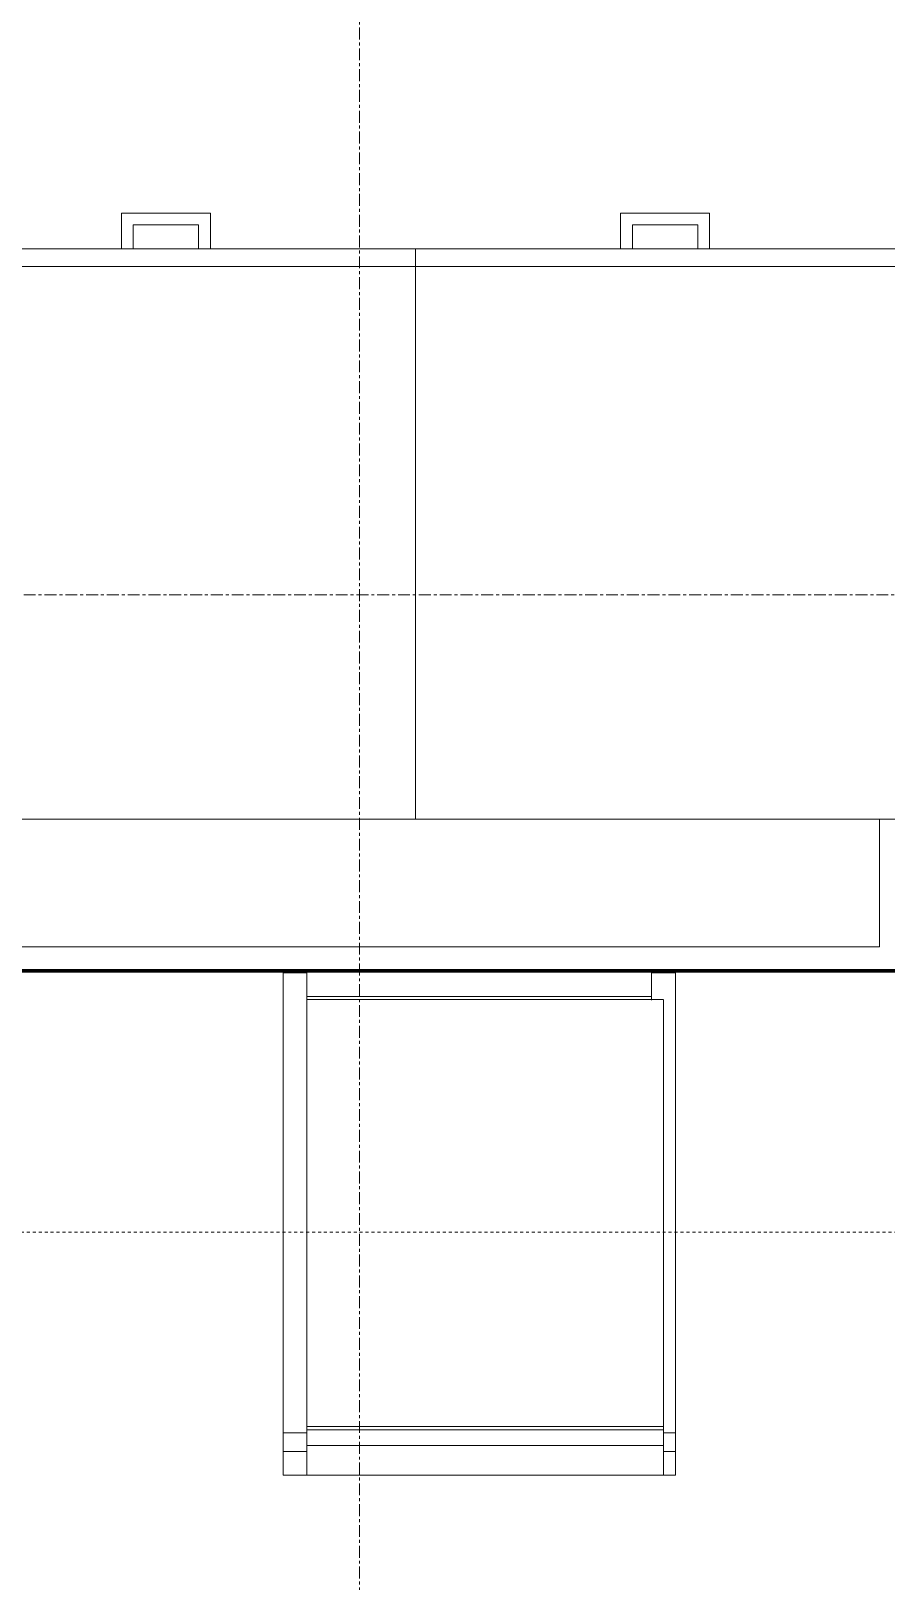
# Model space of a CAD drawing. Header units: inches. Extents: x -4266 to -1814, y 9706 to 12441.
# Drawn here: x -2187.2 to -2151.2, y 10125.7 to 10190.9 of the extents above; entities that cross this region are included whole.
import ezdxf

# ---------------------------------------------------------------- set-up
doc = ezdxf.new("R2010")
doc.units = ezdxf.units.IN
doc.header["$MEASUREMENT"] = 0
doc.linetypes.add('Dash', pattern=[0.25, 0.125, -0.125])
doc.linetypes.add('Grid Line 1_2_', pattern=[0.875, 0.5, -0.125, 0.125, -0.125])
for name, color, linetype, lineweight in [('A-AREA-1', 90, 'Continuous', 70), ('A-WALL-4', 10, 'Continuous', 13), ('I-FURN-1', 7, 'Continuous', 9), ('Q-CASE-2', 7, 'Continuous', 9), ('Q-CASE-HDLN-1', 7, 'Dash', 9), ('S-GRID-1', 1, 'Grid Line 1_2_', 9)]:
    doc.layers.add(name, color=color, linetype=linetype, lineweight=lineweight)

msp = doc.modelspace()

# ---------------------------------------------------------------- linework, layer by layer
at = {"layer": 'A-AREA-1'}
msp.add_line((-2305.47491, 10151.37447), (-2106.44874, 10151.37447), dxfattribs=at)
at = {"layer": 'A-WALL-4'}
for p, q in [((-2302.44874, 10157.74947), (-2151.44874, 10157.74947)), ((-2151.44874, 10152.37447), (-2151.44874, 10157.74947)), ((-2151.44874, 10152.37447), (-2302.44874, 10152.37447))]:
    msp.add_line(p, q, dxfattribs=at)
at = {"layer": 'I-FURN-1'}
for p, q in [((-2176.54136, 10149.37322), (-2176.54136, 10151.29197)), ((-2175.54136, 10151.29197), (-2176.54136, 10151.29197)), ((-2175.54136, 10151.29197), (-2175.54136, 10150.29447)), ((-2161.04136, 10150.29447), (-2161.04136, 10151.29197)), ((-2160.04136, 10151.29197), (-2161.04136, 10151.29197)), ((-2160.04136, 10151.29197), (-2160.04136, 10149.37322)), ((-2175.54136, 10150.29447), (-2161.04136, 10150.29447)), ((-2175.54136, 10150.29447), (-2175.54136, 10150.21576)), ((-2175.54136, 10150.21576), (-2175.54136, 10150.14541)), ((-2160.54136, 10150.15804), (-2175.54136, 10150.15804)), ((-2175.54136, 10150.04546), (-2175.54136, 10150.14541)), ((-2175.54136, 10147.79279), (-2175.54136, 10150.04546)), ((-2161.04136, 10150.21576), (-2161.04136, 10150.29447)), ((-2161.04136, 10150.14208), (-2161.04136, 10150.21576)), ((-2160.54136, 10150.14541), (-2160.54136, 10150.04546)), ((-2160.54136, 10150.04546), (-2160.54136, 10147.79279)), ((-2176.54136, 10147.87697), (-2176.54136, 10149.37322)), ((-2160.04136, 10149.37322), (-2160.04136, 10147.87697)), ((-2176.54136, 10131.93925), (-2176.54136, 10147.87697)), ((-2175.54136, 10132.19348), (-2175.54136, 10147.79279)), ((-2160.54136, 10147.79279), (-2160.54136, 10132.19348)), ((-2160.04136, 10147.87697), (-2160.04136, 10131.93925)), ((-2175.54136, 10132.06495), (-2175.54136, 10132.19348)), ((-2160.54136, 10132.19348), (-2175.54136, 10132.19348)), ((-2160.54136, 10132.19348), (-2160.54136, 10132.06495)), ((-2175.54136, 10131.93925), (-2176.54136, 10131.93925)), ((-2176.54136, 10131.93925), (-2176.54136, 10131.14386)), ((-2175.54136, 10131.4001), (-2175.54136, 10132.06495)), ((-2160.54136, 10132.06495), (-2175.54136, 10132.06495)), ((-2160.54136, 10132.06495), (-2160.54136, 10131.4001)), ((-2160.04136, 10131.93925), (-2160.54136, 10131.93925)), ((-2160.04136, 10131.14386), (-2160.04136, 10131.93925)), ((-2175.54136, 10131.14386), (-2176.54136, 10131.14386)), ((-2176.54136, 10131.14386), (-2176.54136, 10130.15906)), ((-2175.54136, 10130.15906), (-2175.54136, 10131.4001)), ((-2175.54136, 10131.4001), (-2160.54136, 10131.4001)), ((-2160.54136, 10131.4001), (-2160.54136, 10130.15906)), ((-2160.04136, 10131.14386), (-2160.54136, 10131.14386)), ((-2160.04136, 10130.15906), (-2160.04136, 10131.14386)), ((-2176.54136, 10130.15906), (-2175.54136, 10130.15906)), ((-2175.54136, 10130.15906), (-2160.54136, 10130.15906)), ((-2160.54136, 10130.15906), (-2160.04136, 10130.15906))]:
    msp.add_line(p, q, dxfattribs=at)
at = {"layer": 'Q-CASE-2'}
for p, q in [((-2179.59991, 10183.24947), (-2183.34991, 10183.24947)), ((-2183.34991, 10183.24947), (-2183.34991, 10181.74947)), ((-2179.59991, 10181.74947), (-2179.59991, 10183.24947)), ((-2158.59991, 10183.24947), (-2162.34991, 10183.24947)), ((-2162.34991, 10183.24947), (-2162.34991, 10181.74947)), ((-2158.59991, 10181.74947), (-2158.59991, 10183.24947)), ((-2182.85053, 10182.75009), (-2180.09928, 10182.75009)), ((-2182.85053, 10181.74947), (-2182.85053, 10182.75009)), ((-2180.09928, 10182.75009), (-2180.09928, 10181.74947)), ((-2161.85053, 10182.75009), (-2159.09928, 10182.75009)), ((-2161.85053, 10181.74947), (-2161.85053, 10182.75009)), ((-2159.09928, 10182.75009), (-2159.09928, 10181.74947)), ((-2170.97491, 10181.74947), (-2191.97491, 10181.74947)), ((-2183.34991, 10181.74947), (-2182.85053, 10181.74947)), ((-2179.59991, 10181.74947), (-2180.09928, 10181.74947)), ((-2170.97491, 10180.99947), (-2170.97491, 10181.74947)), ((-2170.97491, 10181.74947), (-2170.97491, 10180.99947)), ((-2149.97491, 10181.74947), (-2170.97491, 10181.74947)), ((-2162.34991, 10181.74947), (-2161.85053, 10181.74947)), ((-2158.59991, 10181.74947), (-2159.09928, 10181.74947)), ((-2191.97491, 10180.99947), (-2170.97491, 10180.99947)), ((-2170.97491, 10180.99947), (-2170.97491, 10157.74947)), ((-2170.97491, 10157.74947), (-2170.97491, 10180.99947)), ((-2170.97491, 10180.99947), (-2149.97491, 10180.99947)), ((-2170.97491, 10157.74947), (-2191.97491, 10157.74947)), ((-2149.97491, 10157.74947), (-2170.97491, 10157.74947))]:
    msp.add_line(p, q, dxfattribs=at)
at = {"layer": 'Q-CASE-HDLN-1'}
for p, q in [((-2305.47491, 10181.74947), (-2148.44874, 10181.74947)), ((-2148.44874, 10140.37447), (-2305.47491, 10140.37447))]:
    msp.add_line(p, q, dxfattribs=at)
at = {"layer": 'S-GRID-1'}
for p, q in [((-2173.32374, 9836.17969), (-2173.32374, 12376.79045)), ((-1814.20638, 10167.1894), (-4168.71446, 10167.1894))]:
    msp.add_line(p, q, dxfattribs=at)

doc.saveas('drawing.dxf')
